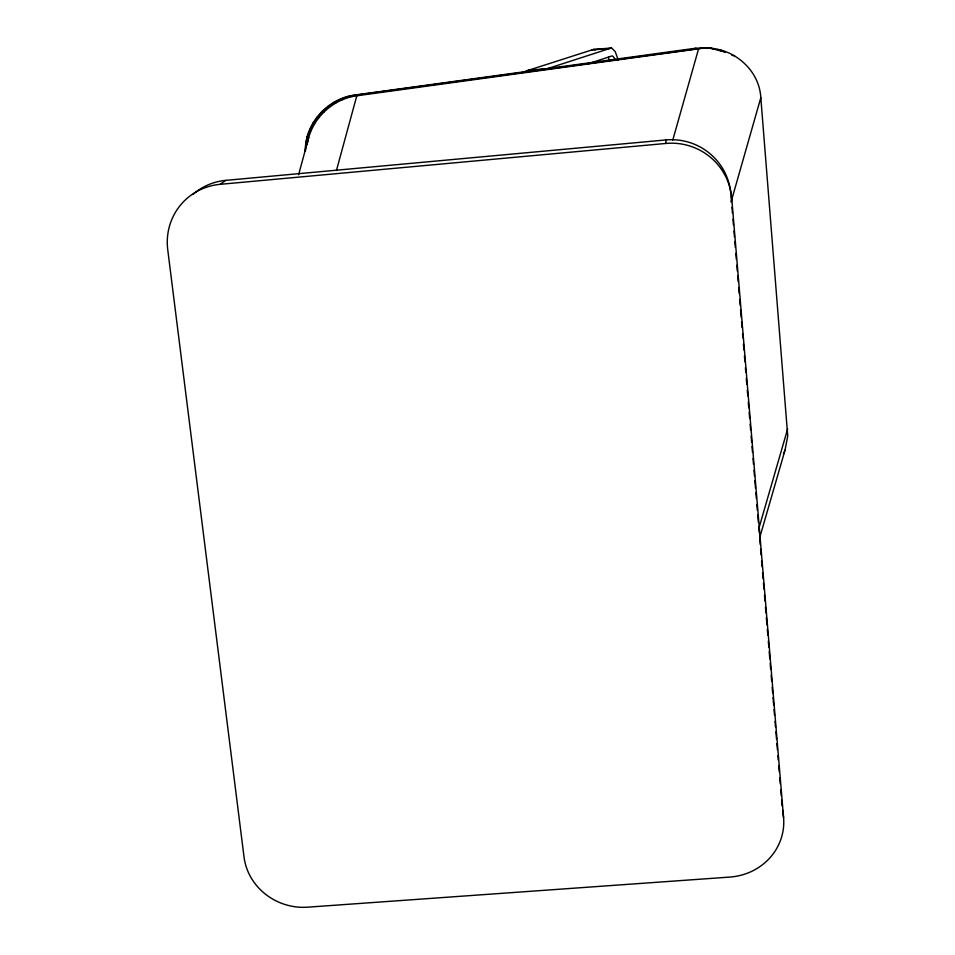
<?xml version="1.0" encoding="UTF-8"?>
<svg xmlns="http://www.w3.org/2000/svg" width="955" height="955" viewBox="0 0 955 955"><rect width="100%" height="100%" fill="white"/><g stroke="black" fill="none" stroke-linecap="round" stroke-linejoin="round"><path stroke-width="1.43" d="M225.81 180.364L220.056 184.339A60.977 59.115 42.6 0 0 167.734 249.697L244.038 857.065A57.873 54.28 18.7 0 0 307.653 907.178L729.859 877.072A58.709 55.426 3.1 0 0 783.589 817.767L731.709 198.115A60.631 60.093 -11 0 0 665.922 143.441L665.933 139.943L225.81 180.364A60.189 58.386 42.8 0 0 193.22 194.211M711.045 48.311L695.192 48.287L355.033 95.011C327.804 98.293 304.43 123.899 305.397 151.224C305.576 123.565 328.114 98.616 355.475 95.202L703.572 47.881M307.462 143.226C311.402 118.909 332.459 98.974 356.812 95.787L698.594 48.812C728.414 43.703 759.237 67.196 760.813 97.708L787.732 436.029L785.046 450.056L759.894 536.961M298.593 174.741L308.716 137.448L307.188 136.47M336.423 170.539L356.812 95.787L355.033 95.011M672.726 140.218L698.594 48.812L695.192 48.287M731.029 202.078L760.813 97.708M758.7 528.975L787.648 428.938M783.41 454.079L785.046 450.056M525.895 71.088L593.652 49.373L611.689 48.025L615.223 51.642L618.231 59.938M588.793 63.603L612.024 55.903A18.802 5.336 86.1 0 1 614.495 58.398L615.271 60.022M545.389 69.321L611.176 48.025M220.056 184.339L665.922 143.441M592.148 49.851L609.708 48.502M528.246 70.169L547.12 68.76M526.48 70.73L542.476 69.536M593.652 49.373L595.395 49.97M713.648 48.705L710.186 48.192L725.37 52.083L717.491 49.588L720.989 50.126M702.713 47.75L706.151 48.275M731.948 55.342L734.622 55.76M347.763 96.503L349.494 97.279M340.732 98.914L342.427 99.702M334.047 102.209L335.718 103.021M327.84 106.339L329.475 107.175M322.205 111.222L323.817 112.081M317.251 116.785L318.827 117.668M313.049 122.909L314.601 123.828M309.671 129.51L311.211 130.465M305.624 143.656L307.152 144.683M731.148 195.321L731.709 198.115M782.682 810.449L783.589 817.767M608.502 57.002L608.777 59.974M731.112 196.897L731.482 201.35M731.984 207.295L732.473 213.24M732.974 219.184L733.476 225.117M733.965 231.062L734.467 237.007M734.837 241.472L735.338 247.405M735.839 253.35L736.341 259.294M736.83 265.239L737.332 271.184M737.702 275.637L738.203 281.582M738.704 287.527L739.194 293.472M739.695 299.416L740.197 305.361M740.567 309.814L741.187 317.239M741.558 321.704L742.059 327.637M742.56 333.582L742.93 338.046M743.432 343.991L743.921 349.924M744.423 355.869L744.924 361.814M745.425 367.759L745.795 372.211M746.297 378.156L746.786 384.101M747.288 390.046L747.789 395.991M748.278 401.936L748.78 407.869M749.15 412.333L749.651 418.278M750.153 424.223L750.642 430.156M751.143 436.101L751.645 442.046M752.015 446.51L752.516 452.443M753.018 458.388L753.507 464.333M754.008 470.278L754.51 476.223M754.88 480.675L755.501 488.112M755.871 492.565L756.372 498.51M756.873 504.455L757.363 510.388M757.745 514.852L758.365 522.278M758.736 526.742L759.237 532.675M759.726 538.62L760.228 544.565M760.598 549.03L761.099 554.962M761.601 560.907L762.102 566.852M762.591 572.797L763.093 578.742M763.463 583.195L763.964 589.139M764.466 595.084L764.955 601.029M765.456 606.974L765.958 612.907M766.328 617.372L766.949 624.797M767.319 629.261L767.82 635.194M768.321 641.139L768.823 647.084M769.193 651.537L769.814 658.974M770.184 663.427L770.685 669.371M771.186 675.316L771.676 681.261M772.177 687.206L772.679 693.139M773.049 697.604L773.669 705.029M774.039 709.493L774.541 715.426M775.042 721.371L775.532 727.316M775.914 731.781L776.534 739.206M776.904 743.659L777.406 749.603M777.907 755.548L778.277 760.001M778.779 765.946L779.268 771.891M779.769 777.836L780.271 783.78M780.76 789.725L781.262 795.658M781.632 800.123L782.133 806.068M665.933 139.943A59.843 59.329 -11.7 0 1 730.862 193.925"/></g></svg>
